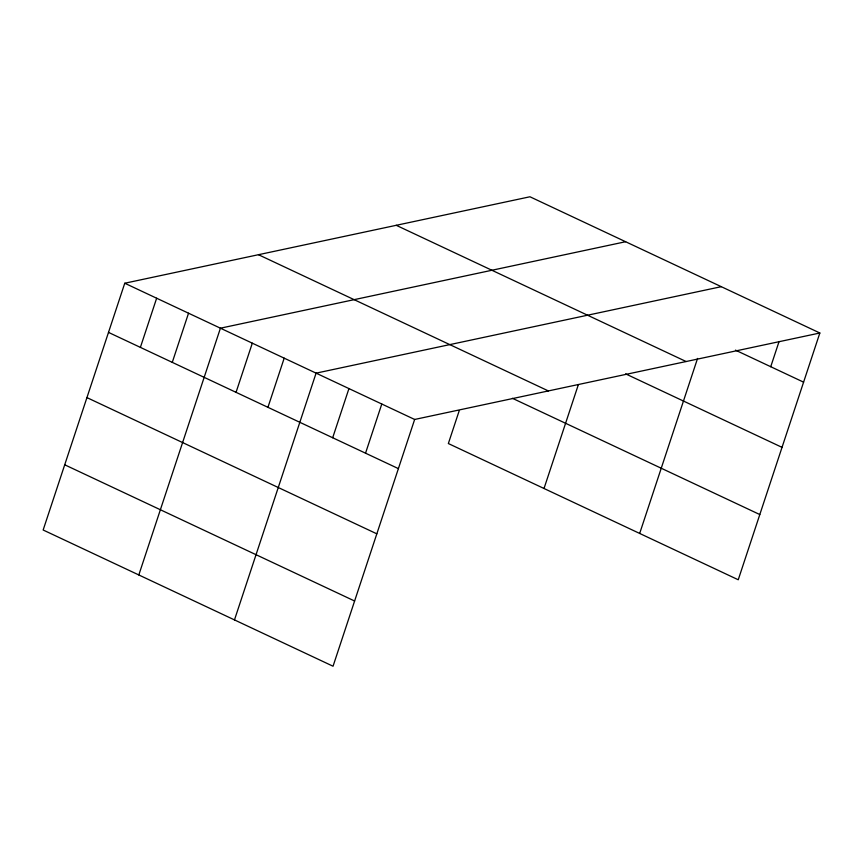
<?xml version="1.0" encoding="UTF-8"?>
<svg xmlns="http://www.w3.org/2000/svg" width="863" height="863" viewBox="0 0 863 863"><rect width="100%" height="100%" fill="white"/><g stroke="black" fill="none" stroke-linecap="round" stroke-linejoin="round"><path stroke-width="1.29" d="M819.85 332.999L529.958 196.775L124.757 283.237L43.15 530.001L333.042 666.225L414.65 419.461L819.85 332.999L738.243 579.763L448.35 443.539L459.138 410.939M140.389 347.379L156.645 298.22M172.276 362.363L188.533 313.215M138.814 574.952L220.421 328.199L625.621 241.726M236.052 392.331L252.309 343.183M267.94 407.314L284.197 358.167M234.477 619.904L316.085 373.15L721.285 286.678M332.687 437.735L348.943 388.587M365.534 453.183L381.791 404.024M544.014 488.49L578.339 384.715M639.677 533.442L697.563 358.415M770.735 366.71L779.073 341.511M735.449 350.13L803.593 382.158M396.246 225.308L686.128 361.532M625.589 373.852L782.029 447.358M258.479 254.704L548.361 390.928M512.439 398.307L759.807 514.553M124.757 283.237L414.65 419.461M108.501 332.395L398.393 468.62M86.936 397.606L376.829 533.83M64.714 464.79L354.607 601.015"/></g></svg>
